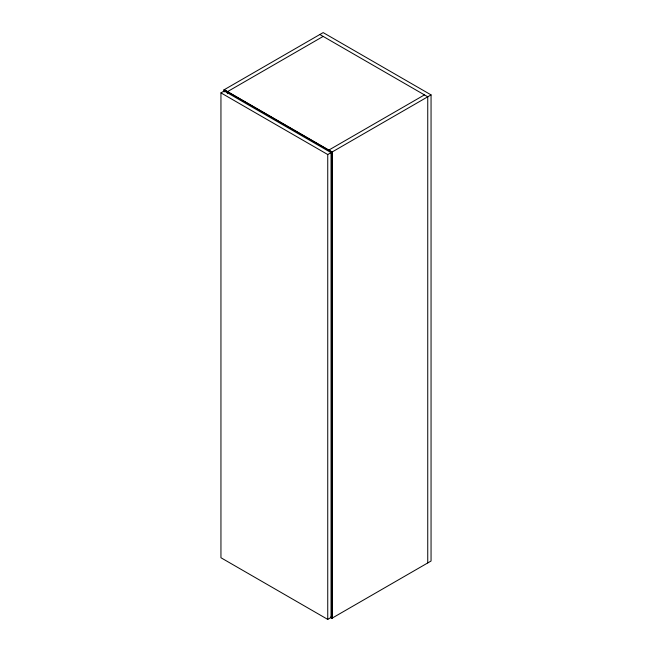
<?xml version="1.0" encoding="UTF-8"?>
<svg xmlns="http://www.w3.org/2000/svg" width="652" height="652" viewBox="0 0 652 652"><rect width="100%" height="100%" fill="white"/><g stroke="black" fill="none" stroke-linecap="round" stroke-linejoin="round"><path stroke-width="0.98" d="M224.068 91.842L224.068 89.805L323.156 32.6L431.053 94.89L431.053 561.03L331.966 618.235L330.311 617.281M220.947 92.877L224.255 90.97L331.045 152.625L331.045 617.493L327.744 619.4L220.947 557.745L220.947 92.877L327.744 154.532L331.045 152.625M323.156 36.414L227.369 91.712L227.369 93.749M328.657 150.188L424.444 94.89M224.068 89.805L331.966 152.095L431.053 94.89M319.855 34.507L427.745 96.798L427.745 562.937M330.499 617.175L332.145 618.129L332.145 151.989L224.255 89.699L224.255 91.736M331.966 152.095L331.966 618.235M327.744 154.532L327.744 619.4"/></g></svg>
